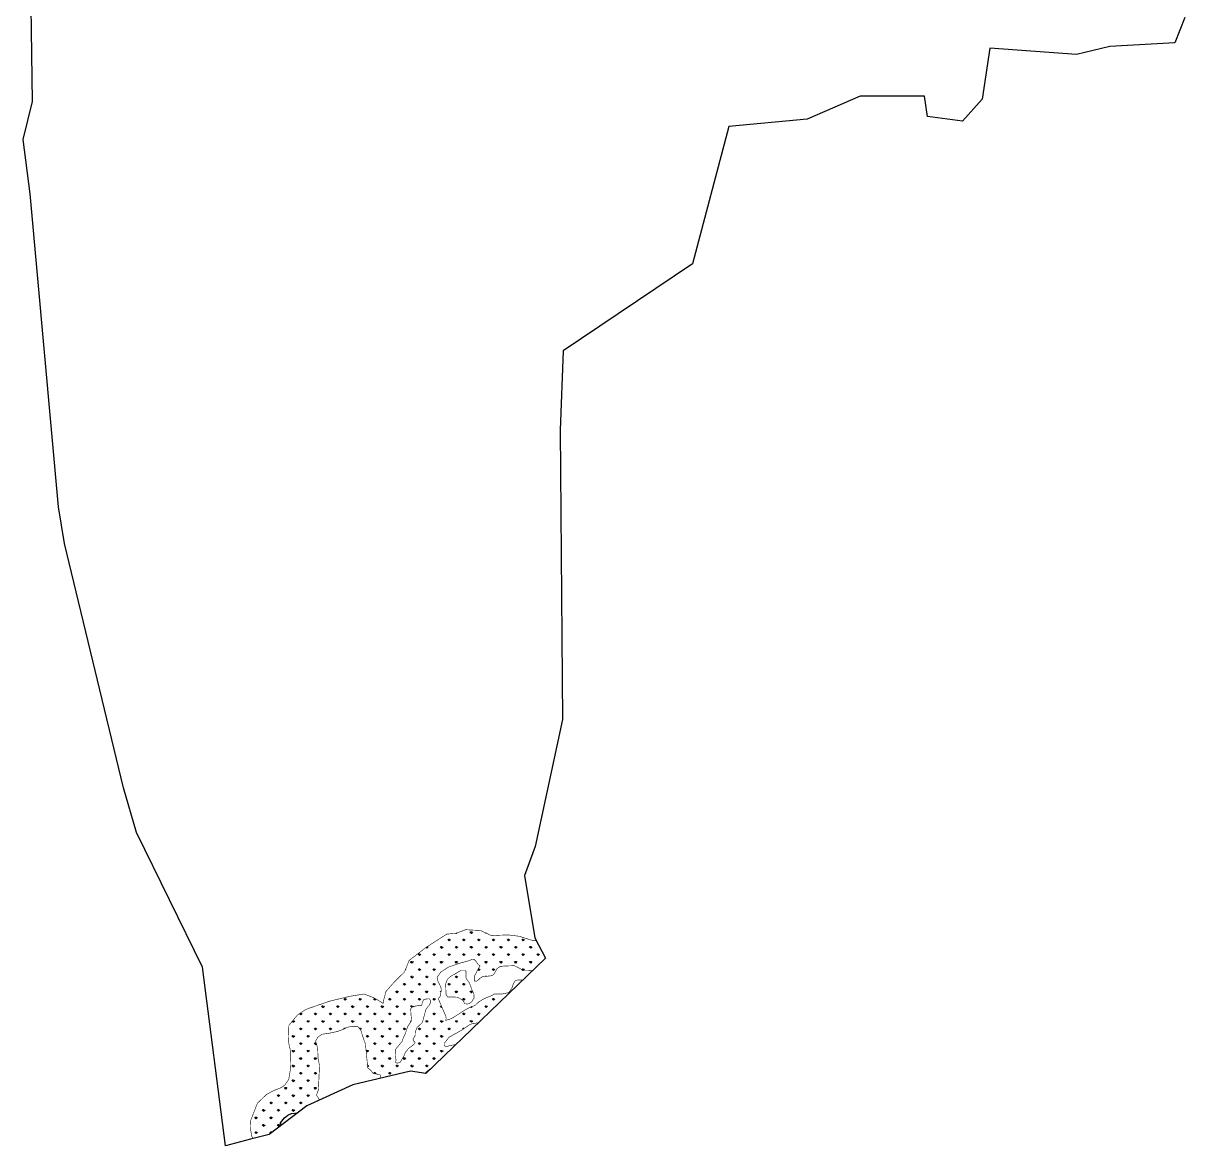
# Model space of a CAD drawing. Header units: metres. Extents: x 273943 to 276491, y 2065632 to 2069486.
# Drawn here: x 274383 to 276376, y 2065632 to 2067559 of the extents above; entities that cross this region are included whole.
import ezdxf

# ---------------------------------------------------------------- set-up
doc = ezdxf.new("R2010")
doc.units = ezdxf.units.M
doc.header["$MEASUREMENT"] = 0
doc.layers.add('MANGROOVE BUFFER ZONE', color=120, linetype='Continuous')
doc.layers.add('village', color=3, linetype='Continuous')

msp = doc.modelspace()

# ---------------------------------------------------------------- hatches: boundary and pattern name
at = {"layer": 'MANGROOVE BUFFER ZONE'}
h = msp.add_hatch(dxfattribs=at)
h.set_pattern_fill('GRASS', color=256, scale=18)
h.paths.add_polyline_path([(275109.1, 2065850.4), (275108.4, 2065854.5), (275104.8, 2065862.4), (275099.8, 2065874.4), (275095.5, 2065884.2), (275098.8, 2065888.4), (275099.3, 2065891.3), (275100.7, 2065898.9), (275100.2, 2065902.8), (275098.4, 2065907), (275094.9, 2065914.1), (275093.4, 2065920.6), (275099.8, 2065929.8), (275113.2, 2065938.5), (275133.9, 2065945.5), (275148.1, 2065949.3), (275154.2, 2065952), (275156.8, 2065951.8), (275160.2, 2065948.2), (275164, 2065943), (275167.1, 2065940.4), (275162.6, 2065932.8), (275160.1, 2065927.5), (275157.4, 2065922.7), (275157.3, 2065918), (275157.4, 2065914.6), (275160.9, 2065914.1), (275164.1, 2065916.1), (275166.7, 2065918.8), (275171.3, 2065921.8), (275187.2, 2065923.6), (275190.9, 2065925.9), (275193.7, 2065931.1), (275196.5, 2065936), (275202.1, 2065939.7), (275209.3, 2065940.2), (275213.4, 2065940.4), (275226.2, 2065940.8), (275227.2, 2065940.1), (275236.7, 2065935.5), (275239.9, 2065932.6), (275257.7, 2065932.4), (275279.7, 2065953.7), (275263.8, 2065983.6), (275258.3, 2065983.8), (275234, 2065991.4), (275216, 2065993.6), (275195.7, 2065993), (275187.5, 2065992.1), (275168.2, 2066001.2), (275142.5, 2066002.6), (275126.1, 2065996.5), (275110, 2065995), (275074.8, 2065972.4), (275045.5, 2065949.8), (275037.6, 2065930.1), (275020.6, 2065913.4), (275005.8, 2065896.7), (275002.2, 2065883.6), (275001.1, 2065876.7), (275000.4, 2065876.3), (274996.1, 2065879.1), (274985, 2065885.8), (274968.1, 2065892.2), (274944.1, 2065888.3), (274909.1, 2065879.9), (274868.3, 2065865.8), (274853.5, 2065855.9), (274839.1, 2065838.2), (274838.2, 2065810.8), (274841.4, 2065796.8), (274842.1, 2065764.6), (274838.9, 2065745.5), (274832.4, 2065736.2), (274825.9, 2065731.4), (274813.3, 2065726.5), (274801.2, 2065720), (274785.2, 2065704.9), (274772.9, 2065673.4), (274772.7, 2065664), (274775.4, 2065648.1), (274777.5, 2065643.8), (274805.6, 2065651), (274828.2, 2065668.2), (274825, 2065668.4), (274824.5, 2065671.1), (274831.9, 2065679.6), (274837.4, 2065684), (274843.7, 2065687.2), (274854.3, 2065688), (274870.1, 2065700.1), (274890.6, 2065709.5), (274891.2, 2065711.2), (274886.4, 2065718.7), (274889.8, 2065727.4), (274891.7, 2065769.3), (274889.2, 2065782), (274888.6, 2065799), (274885.1, 2065811.4), (274888.8, 2065818.1), (274896.1, 2065823.2), (274907.8, 2065824.7), (274922.2, 2065827.8), (274934.4, 2065832.3), (274939.6, 2065835.1), (274947.5, 2065836.6), (274957, 2065836.6), (274962.3, 2065830.8), (274966.6, 2065817.2), (274970.5, 2065806.3), (274974.5, 2065765.4), (274979.1, 2065761.8), (274983.4, 2065756.3), (274991.6, 2065754.2), (274996.1, 2065753), (274996.7, 2065751.5), (274996.1, 2065747.6), (275047.7, 2065759.8), (275072.9, 2065755.7), (275076.7, 2065759.4), (275079.9, 2065762.1), (275082.4, 2065763.9), (275083.4, 2065764.2), (275126.5, 2065805.8), (275122.4, 2065804.9), (275115.6, 2065803.6), (275108.8, 2065801.9), (275105.7, 2065803.8), (275105.6, 2065807.3), (275114, 2065818), (275136.6, 2065830.7), (275149.1, 2065839.4), (275154.6, 2065841.6), (275164.7, 2065842.7), (275240.9, 2065916.2), (275233.6, 2065916.4), (275228.6, 2065915.7), (275226.6, 2065913.7), (275224.3, 2065909.8), (275221.9, 2065902.4), (275216.5, 2065894.6), (275211.1, 2065893.5), (275205.7, 2065892.4), (275191.8, 2065892.3), (275185.5, 2065888.7), (275177.8, 2065885.8), (275170.4, 2065882), (275164.5, 2065878.2), (275159.2, 2065873.1), (275154.3, 2065870.8), (275149.3, 2065869), (275142.3, 2065865.3), (275128.7, 2065856.6), (275117.7, 2065849.8), (275108.2, 2065846.9)])
h.paths.add_polyline_path([(275022.6, 2065797.6), (275026.9, 2065802.9), (275033.9, 2065811.5), (275035.3, 2065816.7), (275039.1, 2065824.3), (275042.9, 2065836.1), (275049.8, 2065846.6), (275048.7, 2065856.1), (275048.2, 2065866.8), (275050.4, 2065869.9), (275058.1, 2065871.8), (275062.7, 2065872.3), (275066.6, 2065872), (275067.2, 2065872.7), (275067.9, 2065877), (275070.4, 2065882.6), (275075.1, 2065883.8), (275080.2, 2065883.9), (275080.9, 2065883.4), (275082.7, 2065879.8), (275081, 2065874.2), (275077.5, 2065870.2), (275074.3, 2065865.6), (275069.8, 2065849.2), (275068.3, 2065843.3), (275058.8, 2065834.4), (275056, 2065827), (275055.7, 2065820.1), (275052.2, 2065815.1), (275053.4, 2065811.4), (275055.3, 2065809.5), (275055.6, 2065807.8), (275051.6, 2065804.1), (275044.2, 2065798.4), (275039.2, 2065792.2), (275036.1, 2065784.9), (275029.9, 2065774.8), (275025, 2065773.4), (275022.3, 2065774.5), (275023.1, 2065779.2), (275021.9, 2065783.8)], flags=16)
h = msp.add_hatch(dxfattribs=at)
h.set_pattern_fill('GRASS', color=256, scale=18)
h.paths.add_polyline_path([(275149, 2065911.1), (275143.4, 2065918.9), (275143, 2065921.8), (275143.2, 2065925.2), (275143, 2065931.1), (275141.6, 2065932.5), (275138.3, 2065932.6), (275134.6, 2065932.6), (275131.6, 2065931.1), (275127.6, 2065928.7), (275124.7, 2065926.8), (275120.4, 2065924.8), (275115.7, 2065921.7), (275111, 2065917), (275108.2, 2065909.4), (275108.8, 2065891.5), (275111.5, 2065887.2), (275119.3, 2065887.2), (275127.9, 2065886.7), (275132.9, 2065884.3), (275136.9, 2065881.6), (275139.9, 2065878.1), (275140, 2065876.3), (275141.4, 2065875.4), (275145.4, 2065875.1), (275148.4, 2065875.5), (275150.5, 2065877.1), (275153.4, 2065879.3), (275154.6, 2065882.2), (275156.9, 2065884.9), (275156.9, 2065886.7), (275157, 2065890), (275156.2, 2065893.1), (275155, 2065895.7), (275153.2, 2065899.7)])

# ---------------------------------------------------------------- linework, layer by layer
at = {"layer": 'MANGROOVE BUFFER ZONE', "const_width": 1, "flags": 128}
for points in [[(275263.8, 2065983.6), (275258.3, 2065983.8), (275234, 2065991.4), (275216, 2065993.6), (275195.7, 2065993), (275187.5, 2065992.1), (275168.2, 2066001.2), (275142.5, 2066002.6), (275126.1, 2065996.5), (275110, 2065995), (275074.8, 2065972.4), (275045.5, 2065949.8), (275037.6, 2065930.1), (275020.6, 2065913.4), (275005.8, 2065896.7), (275002.2, 2065883.6), (275001.1, 2065876.7), (275000.4, 2065876.3), (274996.1, 2065879.1), (274985, 2065885.8), (274968.1, 2065892.2), (274944.1, 2065888.3), (274909.1, 2065879.9), (274868.3, 2065865.8), (274853.5, 2065855.9), (274839.1, 2065838.2), (274838.2, 2065810.8), (274841.4, 2065796.8), (274842.1, 2065764.6), (274838.9, 2065745.5), (274832.4, 2065736.2), (274825.9, 2065731.4), (274813.3, 2065726.5), (274801.2, 2065720), (274785.2, 2065704.9), (274772.9, 2065673.4), (274772.7, 2065664), (274775.4, 2065648.1), (274777.5, 2065643.8)], [(275240.9, 2065916.2), (275233.6, 2065916.4), (275228.6, 2065915.7), (275226.6, 2065913.7), (275224.3, 2065909.8), (275221.9, 2065902.4), (275216.5, 2065894.6), (275211.1, 2065893.5), (275205.7, 2065892.4), (275191.8, 2065892.3), (275185.5, 2065888.7), (275177.8, 2065885.8), (275170.4, 2065882), (275164.5, 2065878.2), (275159.2, 2065873.1), (275154.3, 2065870.8), (275149.3, 2065869), (275142.3, 2065865.3), (275128.7, 2065856.6), (275117.7, 2065849.8), (275108.2, 2065846.9), (275109.1, 2065850.4), (275108.4, 2065854.5), (275104.8, 2065862.4), (275099.8, 2065874.4), (275095.5, 2065884.2), (275098.8, 2065888.4), (275099.3, 2065891.3), (275100.7, 2065898.9), (275100.2, 2065902.8), (275098.4, 2065907), (275094.9, 2065914.1), (275093.4, 2065920.6), (275099.8, 2065929.8), (275113.2, 2065938.5), (275133.9, 2065945.5), (275148.1, 2065949.3), (275154.2, 2065952), (275156.8, 2065951.8), (275160.2, 2065948.2), (275164, 2065943), (275167.1, 2065940.4), (275162.6, 2065932.8), (275160.1, 2065927.5), (275157.4, 2065922.7), (275157.3, 2065918), (275157.4, 2065914.6), (275160.9, 2065914.1), (275164.1, 2065916.1), (275166.7, 2065918.8), (275171.3, 2065921.8), (275187.2, 2065923.6), (275190.9, 2065925.9), (275193.7, 2065931.1), (275196.5, 2065936), (275202.1, 2065939.7), (275209.3, 2065940.2), (275213.4, 2065940.4), (275226.2, 2065940.8), (275227.2, 2065940.1), (275236.7, 2065935.5), (275239.9, 2065932.6), (275257.7, 2065932.4)], [(275126.5, 2065805.8), (275122.4, 2065804.9), (275115.6, 2065803.6), (275108.8, 2065801.9), (275105.7, 2065803.8), (275105.6, 2065807.3), (275114, 2065818), (275136.6, 2065830.7), (275149.1, 2065839.4), (275154.6, 2065841.6), (275164.7, 2065842.7)], [(274890.6, 2065709.5), (274891.2, 2065711.2), (274886.4, 2065718.7), (274889.8, 2065727.4), (274891.7, 2065769.3), (274889.2, 2065782), (274888.6, 2065799), (274885.1, 2065811.4), (274888.8, 2065818.1), (274896.1, 2065823.2), (274907.8, 2065824.7), (274922.2, 2065827.8), (274934.4, 2065832.3), (274939.6, 2065835.1), (274947.5, 2065836.6), (274957, 2065836.6), (274962.3, 2065830.8), (274966.6, 2065817.2), (274970.5, 2065806.3), (274974.5, 2065765.4), (274979.1, 2065761.8), (274983.4, 2065756.3), (274991.6, 2065754.2), (274996.1, 2065753), (274996.7, 2065751.5), (274996.1, 2065747.6)]]:
    msp.add_lwpolyline(points, dxfattribs=at)
for points in [[(275145.4, 2065875.1), (275141.4, 2065875.4), (275140, 2065876.3), (275139.9, 2065878.1), (275136.9, 2065881.6), (275132.9, 2065884.3), (275127.9, 2065886.7), (275119.3, 2065887.2), (275111.5, 2065887.2), (275108.8, 2065891.5), (275108.2, 2065909.4), (275111, 2065917), (275115.7, 2065921.7), (275120.4, 2065924.8), (275124.7, 2065926.8), (275127.6, 2065928.7), (275131.6, 2065931.1), (275134.6, 2065932.6), (275138.3, 2065932.6), (275141.6, 2065932.5), (275143, 2065931.1), (275143.2, 2065925.2), (275143, 2065921.8), (275143.4, 2065918.9), (275149, 2065911.1), (275153.2, 2065899.7), (275155, 2065895.7), (275156.2, 2065893.1), (275157, 2065890), (275156.9, 2065886.7), (275156.9, 2065884.9), (275154.6, 2065882.2), (275153.4, 2065879.3), (275150.5, 2065877.1), (275148.4, 2065875.5)], [(275029.9, 2065774.8), (275025, 2065773.4), (275022.3, 2065774.5), (275023.1, 2065779.2), (275021.9, 2065783.8), (275022.6, 2065797.6), (275026.9, 2065802.9), (275033.9, 2065811.5), (275035.3, 2065816.7), (275039.1, 2065824.3), (275042.9, 2065836.1), (275049.8, 2065846.6), (275048.7, 2065856.1), (275048.2, 2065866.8), (275050.4, 2065869.9), (275058.1, 2065871.8), (275062.7, 2065872.3), (275066.6, 2065872), (275067.2, 2065872.7), (275067.9, 2065877), (275070.4, 2065882.6), (275075.1, 2065883.8), (275080.2, 2065883.9), (275080.9, 2065883.4), (275082.7, 2065879.8), (275081, 2065874.2), (275077.5, 2065870.2), (275074.3, 2065865.6), (275069.8, 2065849.2), (275068.3, 2065843.3), (275058.8, 2065834.4), (275056, 2065827), (275055.7, 2065820.1), (275052.2, 2065815.1), (275053.4, 2065811.4), (275055.3, 2065809.5), (275055.6, 2065807.8), (275051.6, 2065804.1), (275044.2, 2065798.4), (275039.2, 2065792.2), (275036.1, 2065784.9)]]:
    msp.add_lwpolyline(points, close=True, dxfattribs=at)
at = {"layer": 'MANGROOVE BUFFER ZONE', "flags": 128}
for points in [[(275072.9, 2065755.7), (275076.7, 2065759.4), (275079.9, 2065762.1), (275082.4, 2065763.9), (275083.4, 2065764.2)], [(274828.2, 2065668.2), (274825, 2065668.4), (274824.5, 2065671.1), (274831.9, 2065679.6), (274837.4, 2065684), (274843.7, 2065687.2), (274854.3, 2065688)]]:
    msp.add_lwpolyline(points, dxfattribs=at)
at = {"layer": 'village', "color": 3}
msp.add_polyline3d([(276376.5, 2067568.9, 0), (276359.5, 2067525.4, 0), (276247.7, 2067518.7, 0), (276190.7, 2067505.5, 0), (276041.9, 2067516.1, 0), (276028.9, 2067428.4, 0), (275995, 2067390.5, 0), (275935.1, 2067398.8, 0), (275930.1, 2067433.4, 0), (275819.6, 2067433.4, 0), (275728.6, 2067394.3, 0), (275594, 2067381.8, 0), (275532, 2067145.6, 0), (275309.6, 2066996.2, 0), (275304.5, 2066860.1, 0), (275308.4, 2066363.3, 0), (275261.9, 2066145.4, 0), (275243.5, 2066095.6, 0), (275261, 2065988.9, 0), (275279.7, 2065953.7, 0), (275074.3, 2065755.5, 0), (275047.7, 2065759.8, 0), (274949.1, 2065736.5, 0), (274870.1, 2065700.1, 0), (274805.6, 2065651, 0), (274773.2, 2065642.7, 0), (274730.4, 2065631.6, 0), (274691.2, 2065938.3, 0), (274577.7, 2066169.5, 0), (274555.4, 2066246.2, 0), (274454, 2066665.5, 0), (274444.1, 2066728.6, 0), (274395, 2067265.8, 0), (274383.3, 2067359.5, 0), (274399, 2067424.8, 0), (274395.1, 2067709.1, 0)], dxfattribs=at)

doc.saveas('drawing.dxf')
